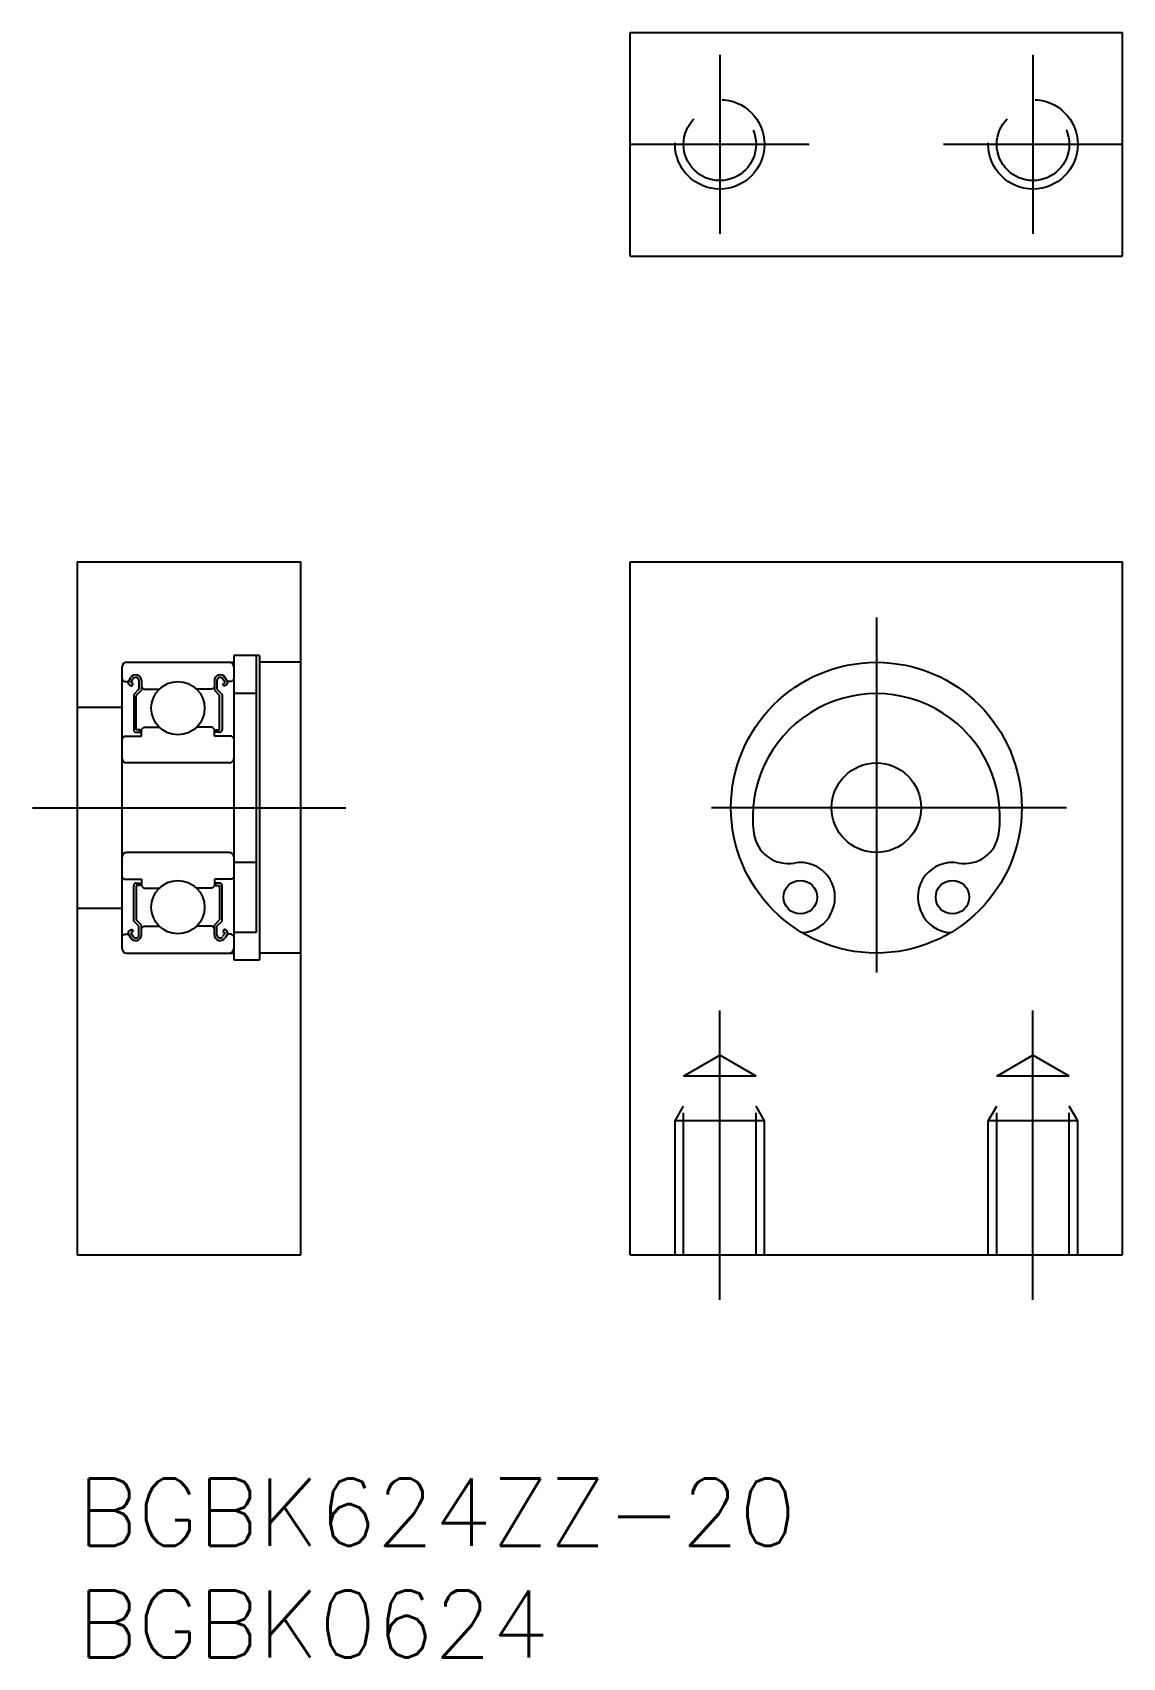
# Model space of a CAD drawing. Extents: x -2 to 46.7, y -8 to 64.7.
import ezdxf

# ---------------------------------------------------------------- set-up
doc = ezdxf.new("R2010")
doc.units = 0
doc.header["$LTSCALE"] = 0.5
doc.linetypes.add('CENTER', pattern=[50.8, 31.75, -6.35, 6.35, -6.35])
doc.linetypes.add('DASHED', pattern=[19.05, 12.7, -6.35])
for name, color, linetype in [('MSM_CENTER', 1, 'CENTER'), ('MSM_CONTINUOUS', 7, 'CONTINUOUS'), ('MSM_DASHED', 4, 'DASHED'), ('MSM_PART_NUMBER', 7, 'CONTINUOUS')]:
    doc.layers.add(name, color=color, linetype=linetype)
doc.styles.get("Standard").update_dxf_attribs({"font": 'txt.shx', "height": 3, "bigfont": 'bigfont.shx'})

# ---------------------------------------------------------------- blocks, each defined once
blk = doc.blocks.new('*U4')
at = {"layer": 'MSM_PART_NUMBER'}
blk.add_text('BGBK624ZZ-20', height=3, dxfattribs=at).set_placement((0, -3))
blk = doc.blocks.new('*U5')
at = {"layer": 'MSM_PART_NUMBER'}
blk.add_text('BGBK0624', height=3, dxfattribs=at).set_placement((0, -8))

msp = doc.modelspace()

# ---------------------------------------------------------------- linework, layer by layer
at = {"layer": 'MSM_CENTER'}
for p, q in [((28.717, 63.663), (28.717, 55.663)), ((42.717, 63.663), (42.717, 55.663)), ((24.717, 59.663), (32.717, 59.663)), ((38.717, 59.663), (46.717, 59.663))]:
    msp.add_line(p, q, dxfattribs=at)
at = {"layer": 'MSM_CENTER', "color": 1, "linetype": 'CENTER'}
for p, q in [((35.717, 38.5), (35.717, 21.5)), ((-2, 30), (12, 30)), ((44.217, 30), (27.217, 30)), ((28.717, 8), (28.717, 20.936)), ((42.717, 8), (42.717, 20.936))]:
    msp.add_line(p, q, dxfattribs=at)
at = {"layer": 'MSM_CONTINUOUS'}
for p, q in [((24.717, 54.663), (24.717, 64.663)), ((24.717, 64.663), (46.717, 64.663)), ((46.717, 54.663), (46.717, 64.663)), ((24.717, 54.663), (46.717, 54.663)), ((0, 41), (0, 10)), ((0, 41), (10, 41)), ((10, 10), (10, 41)), ((24.717, 10), (24.717, 41)), ((24.717, 41), (46.717, 41)), ((46.717, 10), (46.717, 41)), ((2.2, 36.5), (7, 36.5)), ((7, 36.8), (7, 23.2)), ((8.15, 36.8, 1), (7, 36.8, 1)), ((8, 36.8), (8, 24.418)), ((8.15, 36.8), (8.15, 23.2)), ((10, 36.5, 1), (8.15, 36.5, 1)), ((2, 23.7), (2, 36.3)), ((2, 35.75), (2.1, 35.65)), ((2.1, 35.65), (2.291, 35.65)), ((2.291, 35.65), (2.389, 35.816)), ((2.392, 35.592), (2.487, 35.752)), ((2.757, 35.68), (2.757, 35.3)), ((2.873, 35.682), (2.873, 35.252)), ((6.127, 35.68), (6.127, 35.252)), ((6.243, 35.68), (6.243, 35.3)), ((6.608, 35.592), (6.513, 35.752)), ((6.709, 35.65), (6.614, 35.811)), ((6.9, 35.65), (6.709, 35.65)), ((7, 35.75), (6.9, 35.65)), ((2.332, 35.492), (2.434, 35.433)), ((2.493, 35.534), (2.392, 35.592)), ((2.434, 35.433), (2.493, 35.534)), ((2.757, 35.3), (2.524, 35.067)), ((2.524, 35.067), (2.524, 33.486)), ((2.873, 35.252), (2.64, 35.019)), ((2.64, 33.486), (2.64, 35.019)), ((2.873, 35.4), (2.973, 35.3)), ((2.973, 35.3), (3.666, 35.3)), ((6.027, 35.3), (5.334, 35.3)), ((6.127, 35.4), (6.027, 35.3)), ((6.127, 35.252), (6.36, 35.019)), ((6.243, 35.3), (6.476, 35.067)), ((6.36, 33.486), (6.36, 35.019)), ((6.476, 35.067), (6.476, 33.486)), ((6.507, 35.534), (6.608, 35.592)), ((6.566, 35.433), (6.507, 35.534)), ((6.666, 35.491), (6.566, 35.433)), ((8, 35.1, 1), (7, 35.1, 1)), ((2.815, 33.486), (2.64, 33.486)), ((2.815, 33.37), (2.815, 33.486)), ((2.873, 33.5), (2.973, 33.6)), ((2.873, 33.2), (2.873, 33.5)), ((2.973, 33.6), (3.666, 33.6)), ((6.027, 33.6), (5.334, 33.6)), ((6.127, 33.5), (6.027, 33.6)), ((6.127, 33.2), (6.127, 33.5)), ((6.185, 33.37), (6.185, 33.486)), ((6.185, 33.486), (6.36, 33.486)), ((2, 33.1), (2.1, 33.2)), ((2.1, 33.2), (2.873, 33.2)), ((2.64, 33.37), (2.815, 33.37)), ((6.9, 33.2), (6.127, 33.2)), ((6.36, 33.37), (6.185, 33.37)), ((7, 33.1), (6.9, 33.2)), ((7, 33.15), (7, 33.15)), ((6.8, 32), (2.2, 32)), ((6.8, 28), (2.2, 28)), ((2, 26.9), (2.1, 26.8)), ((7, 26.9), (6.9, 26.8)), ((8, 27.55, 1), (7, 27.55, 1)), ((2.1, 26.8), (2.873, 26.8)), ((2.524, 24.933), (2.524, 26.514)), ((2.64, 26.63), (2.815, 26.63)), ((2.64, 26.514), (2.64, 24.981)), ((2.815, 26.514), (2.64, 26.514)), ((2.815, 26.63), (2.815, 26.514)), ((2.873, 26.8), (2.873, 26.5)), ((2.873, 26.5), (2.973, 26.4)), ((2.973, 26.4), (3.666, 26.4)), ((6.027, 26.4), (5.334, 26.4)), ((6.127, 26.5), (6.027, 26.4)), ((6.127, 26.8), (6.127, 26.5)), ((6.9, 26.8), (6.127, 26.8)), ((6.185, 26.63), (6.185, 26.514)), ((6.36, 26.63), (6.185, 26.63)), ((6.185, 26.514), (6.36, 26.514)), ((6.36, 26.514), (6.36, 24.981)), ((6.476, 24.933), (6.476, 26.514)), ((2.757, 24.7), (2.524, 24.933)), ((2.873, 24.748), (2.64, 24.981)), ((2.873, 24.32), (2.873, 24.748)), ((6.127, 24.748), (6.36, 24.981)), ((6.127, 24.318), (6.127, 24.748)), ((6.243, 24.7), (6.476, 24.933)), ((33.715, 25.327), (33.742, 25.389)), ((37.692, 25.389), (37.719, 25.327)), ((2, 24.25), (2.1, 24.35)), ((2.1, 24.35), (2.291, 24.35)), ((2.291, 24.35), (2.386, 24.189)), ((2.334, 24.509), (2.434, 24.567)), ((2.493, 24.466), (2.392, 24.408)), ((2.392, 24.408), (2.487, 24.248)), ((2.434, 24.567), (2.493, 24.466)), ((2.757, 24.32), (2.757, 24.7)), ((2.873, 24.6), (2.973, 24.7)), ((2.973, 24.7), (3.666, 24.7)), ((6.027, 24.7), (5.334, 24.7)), ((6.127, 24.6), (6.027, 24.7)), ((6.243, 24.32), (6.243, 24.7)), ((6.566, 24.567), (6.507, 24.466)), ((6.507, 24.466), (6.608, 24.408)), ((6.608, 24.408), (6.513, 24.248)), ((6.668, 24.508), (6.566, 24.567)), ((6.709, 24.35), (6.611, 24.184)), ((6.9, 24.35), (6.709, 24.35)), ((7, 24.25), (6.9, 24.35)), ((8, 24.418, 1), (7, 24.418, 1)), ((2.2, 23.5), (7, 23.5)), ((10, 23.5, 1), (8.15, 23.5, 1)), ((7, 23.2, 1), (8.15, 23.2, 1)), ((0, 10), (10, 10)), ((24.717, 10), (46.717, 10))]:
    msp.add_line(p, q, dxfattribs=at)
at = {"layer": 'MSM_CONTINUOUS', "color": 7, "linetype": 'CONTINUOUS'}
for p, q in [((0, 34.5), (2, 34.5)), ((0, 25.5), (2, 25.5))]:
    msp.add_line(p, q, dxfattribs=at)
at = {"layer": 'MSM_CONTINUOUS'}
for centre, radius in [((35.717, 30), 6.5), ((35.717, 30), 6.5), ((4.5, 34.45), 1.191), ((35.717, 30), 2), ((4.5, 25.55), 1.191), ((32.317, 26), 0.75), ((39.117, 26), 0.75)]:
    msp.add_circle(centre, radius, dxfattribs=at)
for centre, radius, start, end in [((2.2, 36.3), 0.2, 90, 180), ((6.8, 36.3), 0.2, 0, 90), ((2.392, 35.592), 0.116, 150.00049, 238.92016), ((2.612, 35.68), 0.261, 359.99995, 148.69818), ((2.612, 35.68), 0.145, 359.99995, 149.94505), ((6.388, 35.68), 0.261, 30.03631, 180), ((6.388, 35.68), 0.145, 30.05495, 180), ((6.608, 35.592), 0.116, 299.99844, 30.00655), ((35.717, 29.575), 5.525, 352.44259, 187.55741), ((2.64, 33.486), 0.116, 180.00005, 270.00003), ((6.36, 33.486), 0.116, 269.99997, 359.99995), ((2.2, 32.2), 0.2, 180, 270), ((6.8, 32.2), 0.2, 270, 0), ((31.776, 29.052), 1.55, 187.55741, 280.04058), ((39.657, 29.052), 1.55, 259.95942, 352.44259), ((2.2, 27.8), 0.2, 90, 180), ((6.8, 27.8), 0.2, 0, 90), ((32.317, 26), 1.55, 336.80949, 100.04058), ((39.117, 26), 1.55, 79.95942, 203.19051), ((2.64, 26.514), 0.116, 89.99997, 179.99995), ((6.36, 26.514), 0.116, 0.00005, 90.00003), ((32.336, 25.918), 1.5, 271.8603, 336.80949), ((39.097, 25.918), 1.5, 203.19051, 268.1397), ((2.392, 24.408), 0.116, 119.99844, 210.00655), ((2.612, 24.32), 0.261, 210.03631, 0), ((2.612, 24.32), 0.145, 210.05495, 0), ((6.388, 24.32), 0.261, 179.99995, 328.69818), ((6.388, 24.32), 0.145, 179.99995, 329.94505), ((6.608, 24.408), 0.116, 330.00049, 58.92016), ((2.2, 23.7), 0.2, 180, 270), ((6.8, 23.7), 0.2, 270, 0)]:
    msp.add_arc(centre, radius, start, end, dxfattribs=at)
at = {"layer": 'MSM_DASHED'}
for p, q in [((27.096, 18), (28.717, 18.936)), ((30.338, 18), (28.717, 18.936)), ((41.096, 18), (42.717, 18.936)), ((44.338, 18), (42.717, 18.936)), ((27.096, 10), (27.096, 18)), ((30.338, 18), (27.096, 18)), ((30.338, 10), (30.338, 18)), ((41.096, 10), (41.096, 18)), ((44.338, 18), (41.096, 18)), ((44.338, 10), (44.338, 18)), ((26.717, 16), (27.096, 16.656)), ((26.717, 10), (26.717, 16)), ((30.717, 16), (26.717, 16)), ((30.717, 16), (30.338, 16.656)), ((30.717, 10), (30.717, 16)), ((40.717, 16), (41.096, 16.656)), ((40.717, 10), (40.717, 16)), ((44.717, 16), (40.717, 16)), ((44.717, 16), (44.338, 16.656)), ((44.717, 10), (44.717, 16))]:
    msp.add_line(p, q, dxfattribs=at)
for centre, radius in [((28.717, 59.663), 2), ((28.717, 59.663), 1.621), ((42.717, 59.663), 2), ((42.717, 59.663), 1.621)]:
    msp.add_circle(centre, radius, dxfattribs=at)

# ---------------------------------------------------------------- block references
at = {"layer": 'MSM_CONTINUOUS'}
for name in ['*U4', '*U5']:
    msp.add_blockref(name, (0, 0), dxfattribs=at)

doc.saveas('drawing.dxf')
